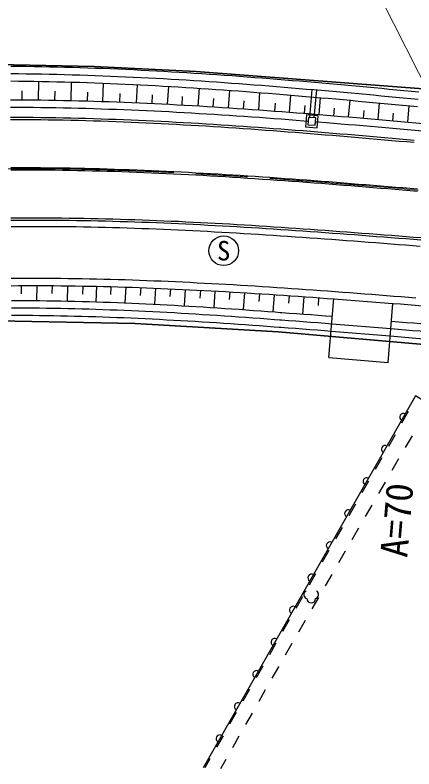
# Model space of a CAD drawing. Units: millimetres, scale not verified. Extents: x 40000 to 680000, y 20000 to 380000.
# Drawn here: x 321551 to 348470, y 248895 to 299787 of the extents above; entities that cross this region are included whole.
import ezdxf
from ezdxf.enums import TextEntityAlignment as Align

# ---------------------------------------------------------------- set-up
doc = ezdxf.new("R2010")
doc.units = ezdxf.units.MM
doc.header["$LTSCALE"] = 1000
doc.linetypes.add('CHAIN', pattern=[18.5, 12, -1.5, 3.5, -1.5])
doc.linetypes.add('DASHED', pattern=[7.5, 6, -1.5])
for name, color, linetype, lineweight in [('M-BGD', 7, 'Continuous', 25), ('M-BGD-EXST', 7, 'Continuous', 25), ('M-BMK', 2, 'CHAIN', 13), ('M-BMK-OTRS', 5, 'Continuous', 25), ('M-BMK-ROW', 30, 'Continuous', 25), ('M-STR-HTXT', 7, 'Continuous', 13), ('M-STR-STRC', 7, 'Continuous', 25)]:
    doc.layers.add(name, color=color, linetype=linetype, lineweight=lineweight)
doc.styles.add('ＭＳ ゴシック', font='')
doc.styles.get('ＭＳ ゴシック').set_extended_font_data('MS Gothic')

msp = doc.modelspace()

# ---------------------------------------------------------------- linework, layer by layer
at = {"layer": 'M-BGD'}
for p, q in [((323140, 294050), (323151, 295316)), ((325346, 294012), (325370, 295265)), ((327474, 293952), (327515, 295191)), ((322037, 294059), (322039, 294675)), ((329739, 293865), (329807, 295089)), ((331844, 293764), (331921, 294975)), ((333914, 293649), (333997, 294846)), ((335956, 293520), (336041, 294705)), ((324243, 294034), (324252, 294641)), ((326449, 293984), (326463, 294582)), ((328624, 293910), (328652, 294500)), ((330793, 293817), (330828, 294397)), ((332818, 293712), (332853, 294284)), ((337996, 293373), (338081, 294552)), ((340078, 293224), (340173, 294383)), ((342072, 293066), (342166, 294213)), ((334929, 293586), (334968, 294150)), ((336969, 293439), (337008, 294003)), ((339081, 293299), (339126, 293845)), ((341076, 293156), (341119, 293684)), ((344065, 292900), (344158, 294035)), ((346058, 292729), (346150, 293852)), ((348050, 292554), (348141, 293665)), ((343068, 292984), (343112, 293514)), ((345061, 292815), (345104, 293338)), ((347054, 292642), (347096, 293156)), ((341210, 293043), (341149, 292245)), ((342008, 292981), (341210, 293043)), ((341348, 292882), (341310, 292383)), ((341847, 292843), (341348, 292882)), ((341808, 292345), (341847, 292843)), ((341946, 292184), (342008, 292981)), ((341149, 292245), (341946, 292184)), ((341310, 292383), (341808, 292345)), ((321992, 280977), (321994, 281521)), ((323022, 280515), (323031, 281524)), ((324061, 280980), (324069, 281520)), ((325086, 280482), (325106, 281510)), ((326130, 280957), (326143, 281494)), ((327026, 280430), (327060, 281476)), ((328008, 280918), (328033, 281452)), ((328989, 280358), (329048, 281421)), ((330021, 280857), (330053, 281387)), ((330988, 280266), (331057, 281348)), ((332022, 280779), (332055, 281306)), ((332986, 280158), (333062, 281259)), ((334042, 280684), (334078, 281208)), ((334983, 280036), (335064, 281155)), ((336029, 280578), (336070, 281098)), ((336978, 279900), (337069, 281038)), ((338027, 280458), (338070, 280975)), ((338973, 279754), (339068, 280910)), ((340023, 280329), (340065, 280843)), ((340967, 279605), (341063, 280774)), ((342019, 280192), (342061, 280703)), ((342735, 276663), (343060, 280650)), ((343058, 280630), (347046, 280325)), ((346722, 276339), (347046, 280325)), ((342735, 276663), (346722, 276339)), ((348089, 273015), (347643, 272233)), ((347196, 271452), (346750, 270671)), ((348341, 271380), (347890, 270601)), ((346303, 269889), (345857, 269108)), ((347439, 269822), (346989, 269043)), ((345410, 268326), (344964, 267545)), ((346538, 268264), (346088, 267485)), ((344517, 266763), (344071, 265982)), ((345637, 266706), (345186, 265927)), ((343624, 265201), (343177, 264419)), ((344736, 265148), (344285, 264369)), ((342731, 263638), (342284, 262856)), ((343835, 263590), (343384, 262811)), ((341838, 262075), (341391, 261293)), ((342934, 262031), (342483, 261252)), ((340945, 260512), (340498, 259731)), ((342032, 260473), (341582, 259694)), ((340052, 258949), (339605, 258168)), ((341131, 258915), (340681, 258136)), ((339159, 257386), (338712, 256605)), ((340230, 257357), (339779, 256578)), ((338266, 255824), (337819, 255042)), ((339325, 255793), (338884, 255016)), ((339329, 255799), (339325, 255793)), ((337373, 254261), (336926, 253479)), ((338440, 254234), (337995, 253451)), ((336480, 252698), (336033, 251916)), ((337550, 252669), (337106, 251886)), ((335587, 251135), (335140, 250354)), ((336661, 251104), (336216, 250321)), ((334694, 249572), (334347, 248966)), ((335772, 249539), (335406, 248895))]:
    msp.add_line(p, q, dxfattribs=at)
at = {"layer": 'M-BGD', "linetype": 'DASHED'}
for p, q in [((341448, 292875), (341612, 294763)), ((341747, 292849), (341911, 294737)), ((342921, 278952), (346908, 278627)), ((342881, 278454), (346868, 278129))]:
    msp.add_line(p, q, dxfattribs=at)
at = {"layer": 'M-BGD'}
for points in [[(321269, 296339), (321789, 296334), (322309, 296329), (322829, 296321), (323348, 296313), (323866, 296303), (324385, 296291), (324902, 296278), (325420, 296264), (325937, 296248), (326454, 296231), (326970, 296213), (327486, 296193), (328002, 296172), (328517, 296150), (329032, 296127), (329546, 296103), (330060, 296078), (330574, 296051), (331087, 296024), (331600, 295995), (332112, 295966), (332624, 295935), (333136, 295904), (333647, 295871), (334158, 295838), (334668, 295804), (335178, 295769), (335688, 295733), (336197, 295697), (336706, 295659), (337214, 295621), (337722, 295583), (338230, 295543), (338737, 295503), (339244, 295462), (339750, 295421), (340256, 295379), (340762, 295337), (341267, 295294), (341769, 295251), (342274, 295207), (342778, 295163), (343282, 295118), (343785, 295073), (344288, 295028), (344791, 294982), (345293, 294936), (345795, 294890), (346297, 294843), (346798, 294796), (347299, 294749), (347800, 294702), (348300, 294655), (348800, 294607)], [(321266, 295839), (321785, 295835), (322303, 295829), (322821, 295822), (323339, 295813), (323856, 295803), (324373, 295791), (324889, 295778), (325406, 295764), (325921, 295748), (326437, 295731), (326952, 295713), (327467, 295694), (327981, 295673), (328495, 295651), (329009, 295628), (329522, 295604), (330035, 295578), (330548, 295552), (331060, 295524), (331572, 295496), (332083, 295467), (332594, 295436), (333105, 295405), (333615, 295372), (334125, 295339), (334635, 295305), (335144, 295270), (335653, 295234), (336161, 295198), (336669, 295161), (337177, 295123), (337684, 295084), (338191, 295045), (338697, 295005), (339204, 294964), (339709, 294923), (340215, 294881), (340720, 294839), (341225, 294796), (341726, 294753), (342230, 294709), (342734, 294665), (343237, 294620), (343741, 294575), (344243, 294530), (344746, 294484), (345248, 294438), (345749, 294392), (346251, 294345), (346752, 294298), (347252, 294252), (347753, 294204), (348253, 294157), (348752, 294110)], [(321263, 295339), (321780, 295335), (322297, 295329), (322813, 295322), (323329, 295313), (323845, 295303), (324361, 295291), (324876, 295278), (325391, 295264), (325906, 295248), (326420, 295232), (326934, 295213), (327447, 295194), (327961, 295173), (328473, 295151), (328986, 295128), (329498, 295104), (330010, 295079), (330521, 295053), (331033, 295025), (331543, 294997), (332054, 294967), (332564, 294937), (333074, 294906), (333583, 294873), (334092, 294840), (334601, 294806), (335109, 294771), (335617, 294736), (336125, 294699), (336632, 294662), (337139, 294624), (337646, 294586), (338152, 294546), (338658, 294506), (339163, 294466), (339669, 294425), (340173, 294383), (340678, 294341), (341182, 294298), (341683, 294255), (342187, 294211), (342690, 294167), (343193, 294122), (343696, 294077), (344198, 294032), (344700, 293986), (345202, 293940), (345704, 293894), (346205, 293847), (346705, 293801), (347206, 293754), (347706, 293707), (348206, 293659), (348705, 293612)], [(321238, 294067), (321752, 294066), (322266, 294064), (322779, 294060), (323292, 294055), (323805, 294048), (324318, 294040), (324830, 294030), (325342, 294019), (325854, 294007), (326365, 293993), (326877, 293978), (327388, 293962), (327898, 293945), (328409, 293927), (328919, 293907), (329429, 293886), (329938, 293864), (330447, 293841), (330956, 293817), (331465, 293792), (331973, 293766), (332481, 293739), (332989, 293711), (333497, 293682), (334004, 293652), (334511, 293621), (335017, 293590), (335524, 293558), (336030, 293524), (336536, 293491), (337041, 293456), (337546, 293421), (338051, 293385), (338556, 293348), (339060, 293311), (339564, 293273), (340068, 293234), (340571, 293195), (341028, 293159)], [(321238, 293567), (321750, 293566), (322263, 293564), (322775, 293560), (323286, 293555), (323798, 293548), (324309, 293540), (324820, 293530), (325331, 293519), (325841, 293507), (326351, 293494), (326861, 293479), (327371, 293463), (327881, 293445), (328390, 293427), (328899, 293407), (329408, 293387), (329916, 293365), (330424, 293342), (330932, 293318), (331440, 293293), (331947, 293267), (332454, 293240), (332961, 293212), (333468, 293183), (333974, 293153), (334480, 293122), (334986, 293091), (335491, 293059), (335997, 293026), (336502, 292992), (337006, 292957), (337511, 292922), (338015, 292886), (338519, 292849), (339023, 292812), (339526, 292774), (340030, 292736), (340532, 292697), (341035, 292657), (341329, 292634)], [(321238, 293567), (321750, 293566), (322263, 293564), (322775, 293560), (323286, 293555), (323798, 293548), (324309, 293540), (324820, 293530), (325331, 293519), (325841, 293507), (326351, 293494), (326861, 293479), (327371, 293463), (327881, 293445), (328390, 293427), (328899, 293407), (329408, 293387), (329916, 293365), (330424, 293342), (330932, 293318), (331440, 293293), (331947, 293267), (332454, 293240), (332961, 293212), (333468, 293183), (333974, 293153), (334480, 293122), (334986, 293091), (335491, 293059), (335997, 293026), (336502, 292992), (337006, 292957), (337511, 292922), (338015, 292886), (338519, 292849), (339023, 292812), (339526, 292774), (340030, 292736), (340532, 292697), (341035, 292657), (341329, 292634)], [(341028, 293160), (341075, 293156), (341577, 293116), (342080, 293075), (342582, 293034), (343085, 292993), (343586, 292951), (344088, 292909), (344589, 292867), (345090, 292824), (345591, 292781), (346092, 292738), (346592, 292694), (347092, 292650), (347592, 292606), (348092, 292562), (348591, 292518), (349090, 292474), (349589, 292429), (350088, 292385), (350586, 292340), (351083, 292296), (357872, 291724)], [(341827, 292594), (342040, 292577), (342542, 292536), (343043, 292495), (343545, 292453), (344046, 292411), (344547, 292368), (345048, 292326), (345548, 292283), (346049, 292239), (346549, 292196), (347049, 292152), (347548, 292108), (348048, 292064), (348547, 292020), (349046, 291976), (349545, 291931), (350043, 291887), (350541, 291842), (351040, 291798), (357830, 291225)], [(341827, 292594), (342040, 292577), (342542, 292536), (343043, 292495), (343545, 292453), (344046, 292411), (344547, 292368), (345048, 292326), (345548, 292283), (346049, 292239), (346549, 292196), (347049, 292152), (347548, 292108), (348048, 292064), (348547, 292020), (349046, 291976), (349545, 291931), (350043, 291887), (350541, 291842), (351040, 291798), (357830, 291225)], [(321276, 285516), (321765, 285521), (322253, 285523), (322742, 285525), (323231, 285524), (323720, 285523), (324210, 285520), (324699, 285516), (325189, 285510), (325679, 285504), (326169, 285496), (326659, 285486), (327150, 285476), (327641, 285464), (328131, 285452), (328622, 285438), (329114, 285423), (329605, 285406), (330097, 285389), (330588, 285371), (331080, 285352), (331572, 285332), (332064, 285310), (332557, 285288), (333049, 285265), (333542, 285241), (334035, 285217), (334528, 285191), (335021, 285164), (335514, 285137), (336008, 285109), (336501, 285080), (336995, 285051), (337489, 285021), (337983, 284990), (338477, 284959), (338972, 284926), (339466, 284894), (339961, 284861), (340456, 284827), (340951, 284792), (341446, 284758), (341941, 284722), (342437, 284687), (342933, 284650), (343428, 284614), (343925, 284577), (344421, 284540), (344917, 284502), (345414, 284464), (345910, 284426), (346407, 284388), (346904, 284349), (347402, 284310), (347899, 284271), (348397, 284232), (348894, 284193)], [(321298, 281517), (321774, 281521), (322251, 281523), (322728, 281525), (323206, 281524), (323684, 281523), (324163, 281520), (324641, 281516), (325121, 281511), (325600, 281504), (326080, 281497), (326561, 281488), (327042, 281477), (327523, 281466), (328004, 281454), (328486, 281440), (328969, 281425), (329451, 281409), (329935, 281393), (330418, 281375), (330902, 281356), (331386, 281336), (331871, 281315), (332355, 281293), (332841, 281271), (333326, 281247), (333812, 281223), (334299, 281198), (334785, 281171), (335273, 281145), (335760, 281117), (336248, 281089), (336736, 281059), (337224, 281030), (337713, 280999), (338203, 280968), (338692, 280936), (339182, 280904), (339673, 280871), (340163, 280837), (340655, 280803), (341146, 280769), (341638, 280734), (342130, 280698), (342622, 280663), (343058, 280630)], [(321317, 280523), (321790, 280523), (322264, 280521), (322738, 280518), (323212, 280513), (323687, 280507), (324163, 280500), (324638, 280491), (325115, 280482), (325591, 280471), (326069, 280458), (326546, 280445), (327024, 280430), (327502, 280414), (327981, 280397), (328460, 280379), (328940, 280360), (329420, 280339), (329901, 280318), (330381, 280296), (330863, 280272), (331344, 280248), (331827, 280223), (332309, 280197), (332792, 280169), (333275, 280141), (333759, 280112), (334243, 280083), (334728, 280052), (335213, 280021), (335698, 279989), (336184, 279956), (336670, 279922), (337157, 279888), (337644, 279853), (338131, 279817), (338619, 279781), (339108, 279744), (339452, 279718)], [(321317, 280023), (321789, 280023), (322261, 280021), (322734, 280018), (323207, 280013), (323680, 280007), (324154, 280000), (324629, 279992), (325104, 279982), (325579, 279971), (326055, 279958), (326531, 279945), (327008, 279930), (327485, 279914), (327963, 279897), (328441, 279879), (328920, 279860), (329398, 279840), (329878, 279819), (330358, 279796), (330838, 279773), (331319, 279749), (331800, 279723), (332282, 279697), (332764, 279670), (333246, 279642), (333729, 279613), (334212, 279584), (334696, 279553), (335180, 279522), (335665, 279490), (336150, 279457), (336635, 279423), (337121, 279389), (337608, 279354), (338095, 279318), (338582, 279282), (339070, 279245), (339413, 279219)], [(347046, 280326), (347072, 280324), (347568, 280285), (348065, 280246), (348562, 280207), (349059, 280168), (349557, 280128), (350054, 280089), (356844, 279517)], [(321318, 279523), (321788, 279523), (322258, 279521), (322730, 279518), (323201, 279513), (323673, 279507), (324146, 279500), (324619, 279492), (325093, 279482), (325567, 279471), (326041, 279459), (326517, 279445), (326992, 279430), (327468, 279415), (327945, 279398), (328422, 279380), (328899, 279361), (329377, 279340), (329855, 279319), (330334, 279297), (330813, 279274), (331293, 279249), (331773, 279224), (332254, 279198), (332735, 279171), (333217, 279143), (333699, 279114), (334181, 279085), (334664, 279054), (335148, 279023), (335631, 278991), (336116, 278958), (336601, 278925), (337086, 278890), (337572, 278855), (338058, 278820), (338545, 278784), (339032, 278747), (339375, 278721)], [(339452, 279718), (339563, 279710), (340053, 279674), (340547, 279637), (341037, 279600), (341527, 279563), (342018, 279525), (342509, 279486), (342962, 279450)], [(339417, 279219), (339528, 279211), (340016, 279175), (340510, 279138), (340999, 279101), (341489, 279064), (341979, 279026), (342470, 278988), (342921, 278952)], [(346949, 279125), (347444, 279084), (347940, 279042), (348437, 279001), (348933, 278959), (349431, 278917), (349951, 278873)], [(339382, 278720), (339492, 278712), (339979, 278677), (340472, 278640), (340961, 278603), (341451, 278565), (341941, 278528), (342431, 278489), (342881, 278454)], [(346908, 278627), (347403, 278586), (347898, 278544), (348395, 278502), (348892, 278461), (349389, 278419), (349909, 278375)], [(346868, 278129), (347361, 278087), (347857, 278046), (348353, 278004), (348850, 277962), (349347, 277921), (349867, 277877)], [(349277, 273603), (349240, 273688), (348580, 274075), (334236, 248973)]]:
    msp.add_lwpolyline(points, dxfattribs=at)
at = {"layer": 'M-BGD', "linetype": 'DASHED'}
msp.add_lwpolyline([(321293, 282016), (321771, 282021), (322249, 282023), (322728, 282025), (323207, 282024), (323686, 282023), (324166, 282020), (324646, 282016), (325127, 282011), (325608, 282004), (326089, 281997), (326571, 281988), (327053, 281977), (327535, 281966), (328018, 281953), (328501, 281940), (328985, 281925), (329468, 281909), (329953, 281892), (330437, 281874), (330922, 281855), (331407, 281836), (331892, 281815), (332378, 281793), (332865, 281770), (333351, 281747), (333838, 281722), (334325, 281697), (334813, 281671), (335300, 281644), (335789, 281616), (336277, 281588), (336766, 281559), (337255, 281529), (337745, 281498), (338235, 281467), (338725, 281435), (339215, 281403), (339706, 281370), (340198, 281336), (340689, 281302), (341181, 281268), (341673, 281233), (342166, 281197), (342659, 281161), (343152, 281125), (343646, 281088), (344140, 281051), (344634, 281014), (345129, 280976), (345624, 280938), (346119, 280900), (346615, 280861), (347111, 280822), (347607, 280784), (348104, 280745), (348601, 280705)], dxfattribs=at)
at = {"layer": 'M-BGD'}
for centre, radius, start, end in [((347765, 272649), 250, 60.2552, 240.2552), ((346525, 270478), 250, 60.2552, 240.2552), ((345284, 268308), 250, 60.2552, 240.2552), ((344044, 266137), 250, 60.2552, 240.2552), ((342804, 263967), 250, 60.2552, 240.2552), ((341563, 261796), 250, 60.2552, 240.2552), ((341306, 260658), 268, 116.087, 255.3342), ((341770, 260658), 268, 284.6659, 63.913), ((341538, 260398), 300, 180, 0), ((340323, 259625), 250, 60.2552, 240.2552), ((339083, 257455), 250, 60.2552, 240.2552), ((337842, 255284), 250, 60.2552, 240.2552), ((336602, 253113), 250, 60.2552, 240.2552), ((335362, 250943), 250, 60.2552, 240.2552)]:
    msp.add_arc(centre, radius, start, end, dxfattribs=at)
at = {"layer": 'M-BGD-EXST'}
msp.add_circle((335631, 283879), 1000, dxfattribs=at)
at = {"layer": 'M-BMK'}
msp.add_spline([(301835, 287931), (311180, 289028), (320584, 289413), (329994, 289251), (339392, 288715), (348775, 287974)], degree=3, dxfattribs=at)
at = {"layer": 'M-BMK-OTRS'}
for p, q in [((319988, 296457), (326897, 296306)), ((326897, 296306), (333784, 295981)), ((333784, 295981), (340545, 295450)), ((340545, 295450), (351279, 294638)), ((329654, 278957), (320196, 279158)), ((339308, 278395), (329654, 278957)), ((349858, 277496), (339308, 278395))]:
    msp.add_line(p, q, dxfattribs=at)
at = {"layer": 'M-BMK-ROW'}
for p, q in [((326897, 296306), (319988, 296457)), ((333784, 295981), (326897, 296306)), ((340545, 295450), (333784, 295981)), ((351279, 294638), (340545, 295450)), ((320196, 279158), (329654, 278957)), ((329654, 278957), (339308, 278395)), ((339308, 278395), (349858, 277496))]:
    msp.add_line(p, q, dxfattribs=at)
at = {"layer": 'M-STR-HTXT'}
msp.add_line((352537, 288443), (329931, 333233), dxfattribs=at)
at = {"layer": 'M-STR-STRC'}
for points in [[(321242, 292892), (321752, 292891), (322262, 292889), (322772, 292885), (323282, 292880), (323792, 292873), (324301, 292865), (324810, 292855), (325319, 292844), (325828, 292832), (326336, 292819), (326845, 292804), (327353, 292788), (327861, 292771), (328368, 292752), (328876, 292733), (329383, 292712), (329890, 292690), (330397, 292667), (330903, 292643), (331410, 292618), (331916, 292592), (332422, 292565), (332927, 292538), (333432, 292509), (333938, 292479), (334443, 292448), (334947, 292417), (335452, 292385), (335956, 292352), (336460, 292318), (336964, 292284), (337467, 292248), (337971, 292212), (338474, 292176), (338976, 292139), (339479, 292101), (339982, 292063), (340484, 292024), (340986, 291984), (341488, 291944), (341989, 291904), (342490, 291863), (342992, 291822), (343493, 291780), (343993, 291738), (344494, 291696), (344994, 291653), (345494, 291610), (345994, 291567), (346494, 291523), (346993, 291479), (347493, 291435), (347992, 291391), (348491, 291347)], [(321242, 292742), (321752, 292741), (322261, 292739), (322771, 292735), (323280, 292730), (323789, 292723), (324298, 292715), (324807, 292705), (325316, 292694), (325824, 292682), (326332, 292669), (326840, 292654), (327348, 292638), (327855, 292621), (328363, 292602), (328870, 292583), (329377, 292562), (329883, 292540), (330390, 292517), (330896, 292493), (331402, 292469), (331908, 292443), (332413, 292416), (332919, 292388), (333424, 292359), (333929, 292329), (334433, 292299), (334938, 292267), (335442, 292235), (335946, 292202), (336450, 292168), (336953, 292134), (337457, 292099), (337960, 292063), (338463, 292026), (338965, 291989), (339468, 291951), (339970, 291913), (340472, 291874), (340974, 291835), (341476, 291795), (341977, 291754), (342478, 291713), (342979, 291672), (343480, 291631), (343981, 291589), (344481, 291546), (344981, 291503), (345481, 291460), (345981, 291417), (346481, 291374), (346980, 291330), (347480, 291286), (347979, 291242), (348478, 291198)], [(321257, 289492), (321758, 289494), (322258, 289494), (322758, 289492), (323258, 289490), (323758, 289485), (324259, 289480), (324759, 289473), (325259, 289465), (325759, 289455), (326259, 289445), (326759, 289433), (327259, 289419), (327759, 289405), (328259, 289389), (328759, 289372), (329259, 289355), (329759, 289336), (330258, 289316), (330758, 289294), (331258, 289272), (331757, 289249), (332257, 289225), (332756, 289200), (333256, 289174), (333755, 289147), (334255, 289120), (334754, 289091), (335253, 289062), (335752, 289031), (336252, 289001), (336751, 288969), (337250, 288937), (337749, 288904), (338248, 288870), (338747, 288835), (339245, 288800), (339744, 288765), (340243, 288729), (340742, 288692), (341240, 288655), (341739, 288617), (342238, 288579), (342736, 288541), (343235, 288502), (343733, 288463), (344232, 288423), (344730, 288383), (345229, 288343), (345727, 288302), (346225, 288261), (346724, 288220), (347222, 288179), (347720, 288137), (348219, 288096), (348717, 288054)], [(321258, 289342), (321758, 289344), (322258, 289344), (322757, 289342), (323257, 289340), (323757, 289335), (324257, 289330), (324757, 289323), (325256, 289315), (325756, 289305), (326256, 289295), (326755, 289283), (327255, 289269), (327755, 289255), (328254, 289239), (328754, 289223), (329253, 289205), (329753, 289186), (330252, 289166), (330752, 289145), (331251, 289122), (331750, 289099), (332250, 289075), (332749, 289050), (333248, 289024), (333747, 288997), (334246, 288970), (334745, 288941), (335244, 288912), (335743, 288882), (336242, 288851), (336741, 288819), (337240, 288787), (337739, 288754), (338237, 288720), (338736, 288686), (339235, 288651), (339734, 288615), (340232, 288579), (340731, 288543), (341229, 288505), (341728, 288468), (342226, 288430), (342725, 288391), (343223, 288352), (343722, 288313), (344220, 288273), (344718, 288233), (345217, 288193), (345715, 288153), (346213, 288112), (346711, 288071), (347210, 288029), (347708, 287988), (348206, 287946), (348704, 287905)], [(321273, 286091), (321763, 286096), (322253, 286098), (322744, 286100), (323235, 286099), (323725, 286098), (324216, 286095), (324707, 286091), (325199, 286085), (325690, 286079), (326182, 286070), (326673, 286061), (327165, 286051), (327657, 286039), (328150, 286026), (328642, 286012), (329134, 285997), (329627, 285981), (330120, 285964), (330613, 285946), (331106, 285926), (331599, 285906), (332092, 285885), (332586, 285863), (333079, 285839), (333573, 285816), (334067, 285791), (334561, 285765), (335055, 285738), (335549, 285711), (336043, 285683), (336538, 285654), (337032, 285625), (337527, 285595), (338022, 285564), (338517, 285532), (339012, 285500), (339507, 285467), (340002, 285434), (340498, 285400), (340993, 285366), (341489, 285331), (341985, 285296), (342481, 285260), (342977, 285224), (343474, 285187), (343970, 285150), (344467, 285113), (344963, 285075), (345460, 285037), (345957, 284999), (346454, 284961), (346951, 284922), (347449, 284883), (347946, 284844), (348444, 284805), (348942, 284766)], [(321275, 285941), (321764, 285946), (322254, 285948), (322744, 285950), (323234, 285949), (323725, 285948), (324215, 285945), (324706, 285941), (325197, 285935), (325688, 285929), (326179, 285921), (326670, 285911), (327162, 285901), (327654, 285889), (328146, 285876), (328638, 285862), (329130, 285847), (329622, 285831), (330114, 285814), (330607, 285796), (331100, 285776), (331593, 285756), (332086, 285735), (332579, 285713), (333072, 285690), (333565, 285666), (334059, 285641), (334553, 285615), (335047, 285589), (335541, 285561), (336035, 285533), (336529, 285505), (337023, 285475), (337518, 285445), (338012, 285414), (338507, 285383), (339002, 285350), (339497, 285318), (339992, 285284), (340488, 285251), (340983, 285216), (341479, 285181), (341974, 285146), (342470, 285110), (342966, 285074), (343462, 285038), (343959, 285001), (344455, 284963), (344952, 284926), (345449, 284888), (345946, 284850), (346443, 284811), (346940, 284773), (347437, 284734), (347935, 284695), (348432, 284656), (348930, 284617)]]:
    msp.add_lwpolyline(points, dxfattribs=at)

# ---------------------------------------------------------------- texts
at = {"layer": 'M-BGD-EXST', "style": 'ＭＳ ゴシック'}
msp.add_text('S', height=1320, dxfattribs=at).set_placement((335631, 283879), align=Align.MIDDLE_CENTER)
at = {"layer": 'M-STR-HTXT', "style": 'ＭＳ ゴシック'}
msp.add_text('A=70', height=1833, rotation=85.184, dxfattribs=at).set_placement((348567, 263090), align=Align.BOTTOM_LEFT)

doc.saveas('drawing.dxf')
